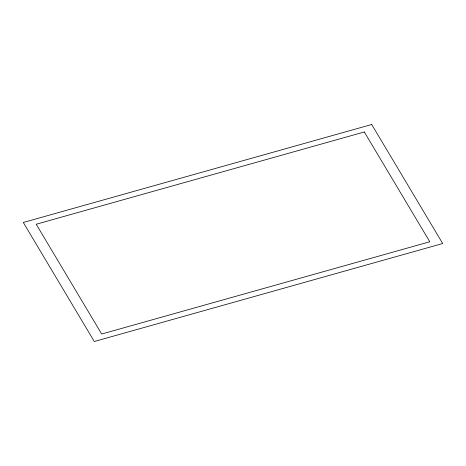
<?xml version="1.0" encoding="UTF-8"?>
<svg xmlns="http://www.w3.org/2000/svg" width="466" height="466" viewBox="0 0 466 466"><rect width="100%" height="100%" fill="white"/><g stroke="black" fill="none" stroke-linecap="round" stroke-linejoin="round"><path stroke-width="0.7" d="M371.705 124.498L23.3 222.474L94.295 341.502L442.7 243.526L371.705 124.498M364.313 131.977L36.202 224.239L101.687 334.023L429.798 241.761L364.313 131.977"/></g></svg>
